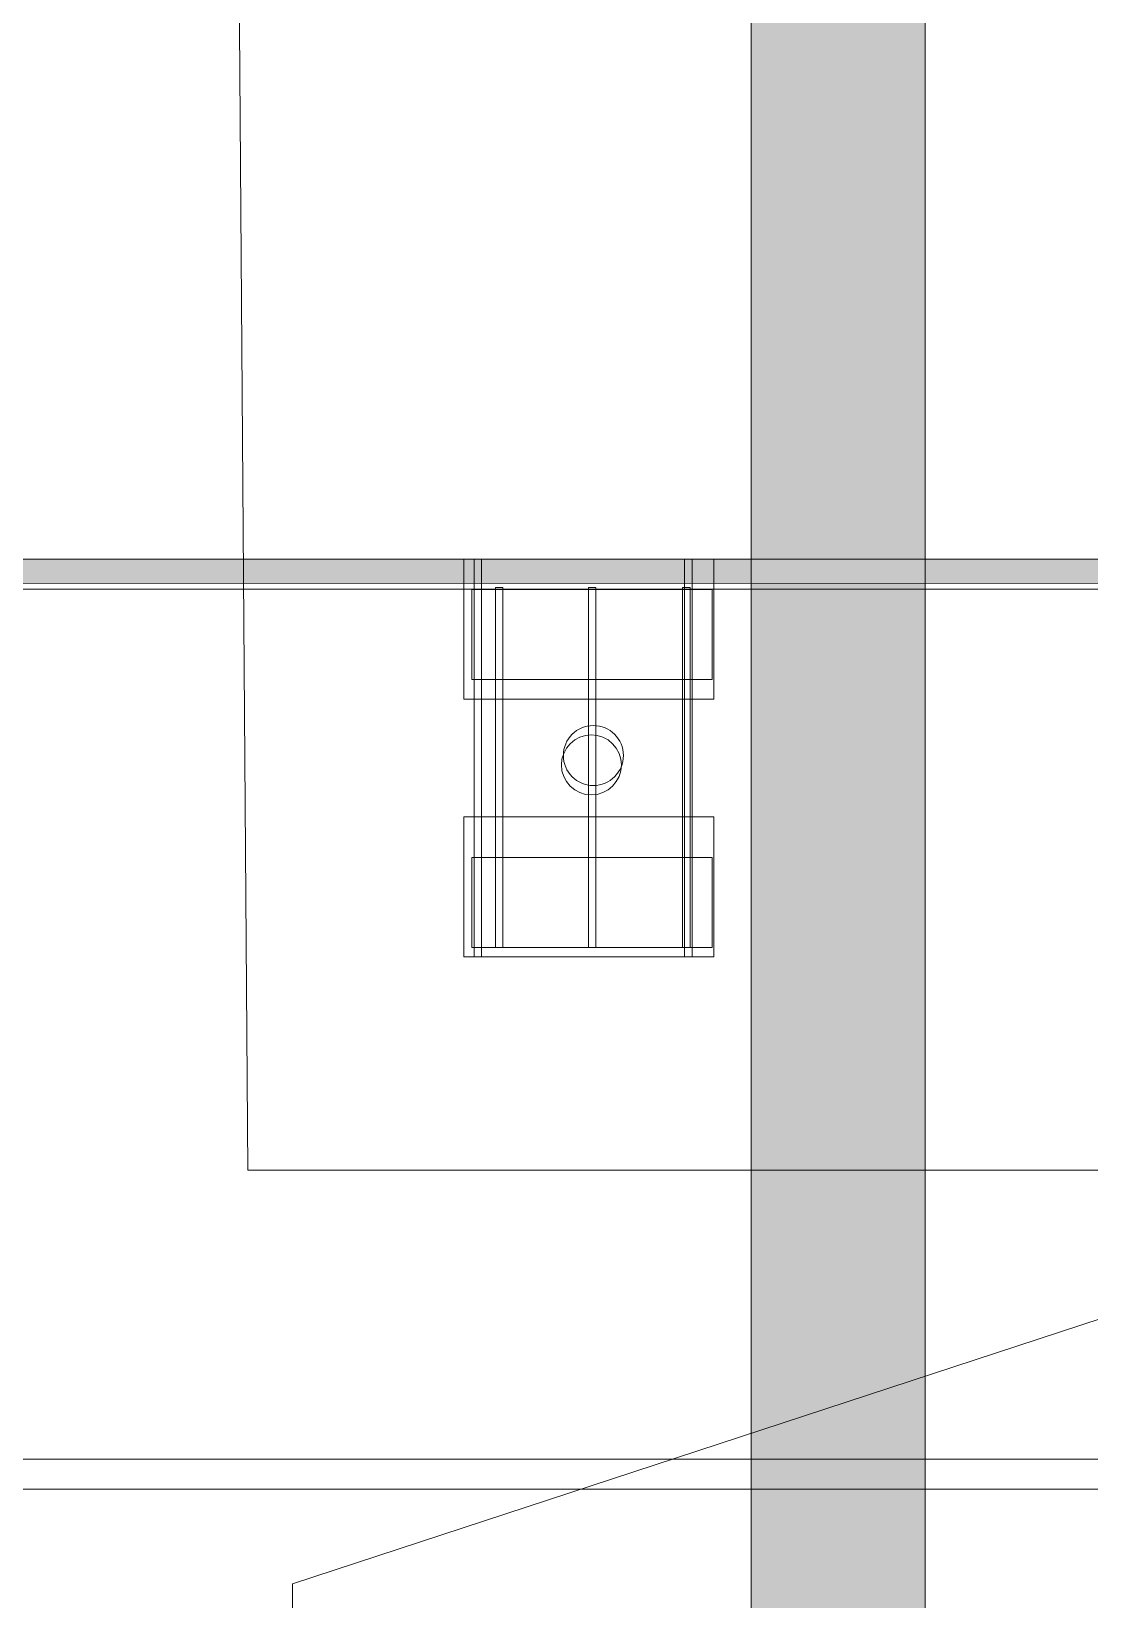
# Model space of a CAD drawing. Header units: inches. Extents: x -10671 to 1761, y -674 to 7170.
# Drawn here: x -653.6 to -442, y 892.1 to 1205.8 of the extents above; entities that cross this region are included whole.
import ezdxf

# ---------------------------------------------------------------- set-up
doc = ezdxf.new("R2010")
doc.units = ezdxf.units.IN
doc.header["$LTSCALE"] = 19.2
doc.header["$MEASUREMENT"] = 0
for name, color, linetype, lineweight, true_color in [('PDF', 6, 'Continuous', 5, 0xff00ff), ('Venue-Ceiling-HVAC', 7, 'Continuous', 5, 0xbbbbbb), ('Venue-Ceiling-Obstructions', 7, 'Continuous', 5, 0xdd0000), ('Venue-Rigging Steel-High', 7, 'Continuous', 5, 0x800000)]:
    doc.layers.add(name, color=color, linetype=linetype, lineweight=lineweight, true_color=true_color)
doc.layers.add('Venue-Ceiling-Lights', color=7, linetype='Continuous', lineweight=5)
doc.layers.add('Venue-Ceiling-Lights Circuits', color=7, linetype='Continuous', lineweight=5)

# ---------------------------------------------------------------- blocks, each defined once
blk = doc.blocks.new('Group-2455-1')
at = {"layer": 'PDF'}
for points, invisible_edges in [([(-547.67, 1059.07, 398), (-546.66, 1062.4, 398), (-545, 1064.06, 398), (-547.67, 1059.07, 398)], 15), ([(-542.84, 1053.18, 398), (-547.67, 1059.07, 398), (-545, 1064.06, 398), (-542.84, 1053.18, 398)], 15), ([(-545, 1064.06, 388), (-546.66, 1062.4, 388), (-547.67, 1059.07, 388), (-545, 1064.06, 388)], 15), ([(-545, 1064.06, 388), (-547.67, 1059.07, 388), (-542.84, 1053.18, 388), (-545, 1064.06, 388)], 15), ([(-546.66, 1062.4, 398), (-545.91, 1063.31, 398), (-545, 1064.06, 398), (-546.66, 1062.4, 398)], 12), ([(-545, 1064.06, 388), (-545.91, 1063.31, 388), (-546.66, 1062.4, 388), (-545, 1064.06, 388)], 12), ([(-545, 1064.06, 398), (-543.96, 1064.61, 398), (-542.84, 1064.95, 398), (-545, 1064.06, 398)], 12), ([(-545, 1064.06, 398), (-542.84, 1064.95, 398), (-540.5, 1064.95, 398), (-545, 1064.06, 398)], 15), ([(-545, 1064.06, 398), (-540.5, 1064.95, 398), (-537.43, 1063.31, 398), (-545, 1064.06, 398)], 15), ([(-542.84, 1064.95, 388), (-543.96, 1064.61, 388), (-545, 1064.06, 388), (-542.84, 1064.95, 388)], 12), ([(-540.5, 1064.95, 388), (-542.84, 1064.95, 388), (-545, 1064.06, 388), (-540.5, 1064.95, 388)], 15), ([(-537.43, 1063.31, 388), (-540.5, 1064.95, 388), (-545, 1064.06, 388), (-537.43, 1063.31, 388)], 15), ([(-545, 1064.06, 398), (-537.43, 1063.31, 398), (-535.78, 1057.9, 398), (-545, 1064.06, 398)], 15), ([(-545, 1064.06, 398), (-535.78, 1057.9, 398), (-542.84, 1053.18, 398), (-545, 1064.06, 398)], 15), ([(-545, 1064.06, 388), (-542.84, 1053.18, 388), (-535.78, 1057.9, 388), (-545, 1064.06, 388)], 15), ([(-535.78, 1057.9, 388), (-537.43, 1063.31, 388), (-545, 1064.06, 388), (-535.78, 1057.9, 388)], 15), ([(-542.84, 1064.95, 398), (-541.67, 1065.07, 398), (-540.5, 1064.95, 398), (-542.84, 1064.95, 398)], 12), ([(-540.5, 1064.95, 388), (-541.67, 1065.07, 388), (-542.84, 1064.95, 388), (-540.5, 1064.95, 388)], 12), ([(-540.5, 1064.95, 398), (-539.37, 1064.61, 398), (-537.43, 1063.31, 398), (-540.5, 1064.95, 398)], 14), ([(-537.43, 1063.31, 388), (-539.37, 1064.61, 388), (-540.5, 1064.95, 388), (-537.43, 1063.31, 388)], 13), ([(-539.37, 1064.61, 398), (-538.34, 1064.06, 398), (-537.43, 1063.31, 398), (-539.37, 1064.61, 398)], 12), ([(-537.43, 1063.31, 388), (-538.34, 1064.06, 388), (-539.37, 1064.61, 388), (-537.43, 1063.31, 388)], 12), ([(-547.67, 1059.07, 398), (-547.55, 1060.24, 398), (-546.66, 1062.4, 398), (-547.67, 1059.07, 398)], 14), ([(-546.66, 1062.4, 388), (-547.55, 1060.24, 388), (-547.67, 1059.07, 388), (-546.66, 1062.4, 388)], 13), ([(-547.55, 1060.24, 398), (-547.21, 1061.36, 398), (-546.66, 1062.4, 398), (-547.55, 1060.24, 398)], 12), ([(-546.66, 1062.4, 388), (-547.21, 1061.36, 388), (-547.55, 1060.24, 388), (-546.66, 1062.4, 388)], 12), ([(-537.43, 1063.31, 398), (-536.68, 1062.4, 398), (-535.78, 1060.24, 398), (-537.43, 1063.31, 398)], 14), ([(-537.43, 1063.31, 398), (-535.78, 1060.24, 398), (-535.78, 1057.9, 398), (-537.43, 1063.31, 398)], 15), ([(-535.78, 1060.24, 388), (-536.68, 1062.4, 388), (-537.43, 1063.31, 388), (-535.78, 1060.24, 388)], 13), ([(-535.78, 1057.9, 388), (-535.78, 1060.24, 388), (-537.43, 1063.31, 388), (-535.78, 1057.9, 388)], 15), ([(-536.68, 1062.4, 398), (-536.13, 1061.36, 398), (-535.78, 1060.24, 398), (-536.68, 1062.4, 398)], 12), ([(-535.78, 1060.24, 388), (-536.13, 1061.36, 388), (-536.68, 1062.4, 388), (-535.78, 1060.24, 388)], 12), ([(-547.21, 1056.77, 398), (-547.55, 1057.9, 398), (-547.67, 1059.07, 398), (-547.21, 1056.77, 398)], 12), ([(-546.66, 1055.73, 398), (-547.21, 1056.77, 398), (-547.67, 1059.07, 398), (-546.66, 1055.73, 398)], 14), ([(-542.84, 1053.18, 398), (-546.66, 1055.73, 398), (-547.67, 1059.07, 398), (-542.84, 1053.18, 398)], 15), ([(-547.67, 1059.07, 388), (-547.55, 1057.9, 388), (-547.21, 1056.77, 388), (-547.67, 1059.07, 388)], 12), ([(-547.67, 1059.07, 388), (-547.21, 1056.77, 388), (-546.66, 1055.73, 388), (-547.67, 1059.07, 388)], 13), ([(-547.67, 1059.07, 388), (-546.66, 1055.73, 388), (-542.84, 1053.18, 388), (-547.67, 1059.07, 388)], 15), ([(-535.78, 1057.9, 398), (-537.43, 1054.82, 398), (-542.84, 1053.18, 398), (-535.78, 1057.9, 398)], 15), ([(-542.84, 1053.18, 388), (-537.43, 1054.82, 388), (-535.78, 1057.9, 388), (-542.84, 1053.18, 388)], 15), ([(-535.78, 1057.9, 398), (-536.68, 1055.73, 398), (-537.43, 1054.82, 398), (-535.78, 1057.9, 398)], 13), ([(-537.43, 1054.82, 388), (-536.68, 1055.73, 388), (-535.78, 1057.9, 388), (-537.43, 1054.82, 388)], 14), ([(-535.78, 1057.9, 398), (-536.13, 1056.77, 398), (-536.68, 1055.73, 398), (-535.78, 1057.9, 398)], 12), ([(-536.68, 1055.73, 388), (-536.13, 1056.77, 388), (-535.78, 1057.9, 388), (-536.68, 1055.73, 388)], 12), ([(-535.78, 1060.24, 398), (-535.67, 1059.07, 398), (-535.78, 1057.9, 398), (-535.78, 1060.24, 398)], 12), ([(-535.78, 1057.9, 388), (-535.67, 1059.07, 388), (-535.78, 1060.24, 388), (-535.78, 1057.9, 388)], 12), ([(-545, 1054.08, 398), (-545.91, 1054.82, 398), (-546.66, 1055.73, 398), (-545, 1054.08, 398)], 12), ([(-542.84, 1053.18, 398), (-545, 1054.08, 398), (-546.66, 1055.73, 398), (-542.84, 1053.18, 398)], 15), ([(-546.66, 1055.73, 388), (-545.91, 1054.82, 388), (-545, 1054.08, 388), (-546.66, 1055.73, 388)], 12), ([(-546.66, 1055.73, 388), (-545, 1054.08, 388), (-542.84, 1053.18, 388), (-546.66, 1055.73, 388)], 15), ([(-537.43, 1054.82, 398), (-540.5, 1053.18, 398), (-542.84, 1053.18, 398), (-537.43, 1054.82, 398)], 15), ([(-542.84, 1053.18, 388), (-540.5, 1053.18, 388), (-537.43, 1054.82, 388), (-542.84, 1053.18, 388)], 15), ([(-537.43, 1054.82, 398), (-539.37, 1053.52, 398), (-540.5, 1053.18, 398), (-537.43, 1054.82, 398)], 13), ([(-540.5, 1053.18, 388), (-539.37, 1053.52, 388), (-537.43, 1054.82, 388), (-540.5, 1053.18, 388)], 14), ([(-537.43, 1054.82, 398), (-538.34, 1054.08, 398), (-539.37, 1053.52, 398), (-537.43, 1054.82, 398)], 12), ([(-539.37, 1053.52, 388), (-538.34, 1054.08, 388), (-537.43, 1054.82, 388), (-539.37, 1053.52, 388)], 12), ([(-542.84, 1053.18, 398), (-543.96, 1053.52, 398), (-545, 1054.08, 398), (-542.84, 1053.18, 398)], 12), ([(-545, 1054.08, 388), (-543.96, 1053.52, 388), (-542.84, 1053.18, 388), (-545, 1054.08, 388)], 12), ([(-540.5, 1053.18, 398), (-541.67, 1053.07, 398), (-542.84, 1053.18, 398), (-540.5, 1053.18, 398)], 12), ([(-542.84, 1053.18, 388), (-541.67, 1053.07, 388), (-540.5, 1053.18, 388), (-542.84, 1053.18, 388)], 12)]:
    blk.add_3dface(points, dxfattribs=dict(at, invisible_edges=invisible_edges))
for points in [[(-545.91, 1063.31, 388), (-545.91, 1063.31, 398), (-545, 1064.06, 398), (-545, 1064.06, 388)], [(-545, 1064.06, 388), (-545, 1064.06, 398), (-543.96, 1064.61, 398), (-543.96, 1064.61, 388)], [(-543.96, 1064.61, 388), (-543.96, 1064.61, 398), (-542.84, 1064.95, 398), (-542.84, 1064.95, 388)], [(-542.84, 1064.95, 388), (-542.84, 1064.95, 398), (-541.67, 1065.07, 398), (-541.67, 1065.07, 388)], [(-541.67, 1065.07, 388), (-541.67, 1065.07, 398), (-540.5, 1064.95, 398), (-540.5, 1064.95, 388)], [(-540.5, 1064.95, 388), (-540.5, 1064.95, 398), (-539.37, 1064.61, 398), (-539.37, 1064.61, 388)], [(-539.37, 1064.61, 388), (-539.37, 1064.61, 398), (-538.34, 1064.06, 398), (-538.34, 1064.06, 388)], [(-538.34, 1064.06, 388), (-538.34, 1064.06, 398), (-537.43, 1063.31, 398), (-537.43, 1063.31, 388)], [(-547.55, 1060.24, 388), (-547.55, 1060.24, 398), (-547.21, 1061.36, 398), (-547.21, 1061.36, 388)], [(-547.21, 1061.36, 388), (-547.21, 1061.36, 398), (-546.66, 1062.4, 398), (-546.66, 1062.4, 388)], [(-546.66, 1062.4, 388), (-546.66, 1062.4, 398), (-545.91, 1063.31, 398), (-545.91, 1063.31, 388)], [(-537.43, 1063.31, 388), (-537.43, 1063.31, 398), (-536.68, 1062.4, 398), (-536.68, 1062.4, 388)], [(-536.68, 1062.4, 388), (-536.68, 1062.4, 398), (-536.13, 1061.36, 398), (-536.13, 1061.36, 388)], [(-536.13, 1061.36, 388), (-536.13, 1061.36, 398), (-535.78, 1060.24, 398), (-535.78, 1060.24, 388)], [(-547.67, 1059.07, 388), (-547.67, 1059.07, 398), (-547.55, 1060.24, 398), (-547.55, 1060.24, 388)], [(-547.55, 1057.9, 388), (-547.55, 1057.9, 398), (-547.67, 1059.07, 398), (-547.67, 1059.07, 388)], [(-547.21, 1056.77, 388), (-547.21, 1056.77, 398), (-547.55, 1057.9, 398), (-547.55, 1057.9, 388)], [(-535.78, 1057.9, 388), (-535.78, 1057.9, 398), (-536.13, 1056.77, 398), (-536.13, 1056.77, 388)], [(-535.78, 1060.24, 388), (-535.78, 1060.24, 398), (-535.67, 1059.07, 398), (-535.67, 1059.07, 388)], [(-535.67, 1059.07, 388), (-535.67, 1059.07, 398), (-535.78, 1057.9, 398), (-535.78, 1057.9, 388)], [(-546.66, 1055.73, 388), (-546.66, 1055.73, 398), (-547.21, 1056.77, 398), (-547.21, 1056.77, 388)], [(-545.91, 1054.82, 388), (-545.91, 1054.82, 398), (-546.66, 1055.73, 398), (-546.66, 1055.73, 388)], [(-545, 1054.08, 388), (-545, 1054.08, 398), (-545.91, 1054.82, 398), (-545.91, 1054.82, 388)], [(-537.43, 1054.82, 388), (-537.43, 1054.82, 398), (-538.34, 1054.08, 398), (-538.34, 1054.08, 388)], [(-536.68, 1055.73, 388), (-536.68, 1055.73, 398), (-537.43, 1054.82, 398), (-537.43, 1054.82, 388)], [(-536.13, 1056.77, 388), (-536.13, 1056.77, 398), (-536.68, 1055.73, 398), (-536.68, 1055.73, 388)], [(-543.96, 1053.52, 388), (-543.96, 1053.52, 398), (-545, 1054.08, 398), (-545, 1054.08, 388)], [(-542.84, 1053.18, 388), (-542.84, 1053.18, 398), (-543.96, 1053.52, 398), (-543.96, 1053.52, 388)], [(-541.67, 1053.07, 388), (-541.67, 1053.07, 398), (-542.84, 1053.18, 398), (-542.84, 1053.18, 388)], [(-540.5, 1053.18, 388), (-540.5, 1053.18, 398), (-541.67, 1053.07, 398), (-541.67, 1053.07, 388)], [(-539.37, 1053.52, 388), (-539.37, 1053.52, 398), (-540.5, 1053.18, 398), (-540.5, 1053.18, 388)], [(-538.34, 1054.08, 388), (-538.34, 1054.08, 398), (-539.37, 1053.52, 398), (-539.37, 1053.52, 388)]]:
    blk.add_3dface(points, dxfattribs=at)
blk = doc.blocks.new('Group-2456-1')
at = {"layer": 'PDF'}
for points in [[(-565.54, 1094.17, 393.91), (-565.54, 1094.17, 397.91), (-517.54, 1094.17, 397.91), (-517.54, 1094.17, 393.91)], [(-565.54, 1076.17, 393.91), (-565.54, 1076.17, 397.91), (-565.54, 1094.17, 397.91), (-565.54, 1094.17, 393.91)], [(-517.54, 1094.17, 397.91), (-565.54, 1094.17, 397.91), (-565.54, 1076.17, 397.91), (-517.54, 1076.17, 397.91)], [(-517.54, 1076.17, 393.91), (-565.54, 1076.17, 393.91), (-565.54, 1094.17, 393.91), (-517.54, 1094.17, 393.91)], [(-517.54, 1094.17, 393.91), (-517.54, 1094.17, 397.91), (-517.54, 1076.17, 397.91), (-517.54, 1076.17, 393.91)], [(-517.54, 1076.17, 393.91), (-517.54, 1076.17, 397.91), (-565.54, 1076.17, 397.91), (-565.54, 1076.17, 393.91)]]:
    blk.add_3dface(points, dxfattribs=at)
blk = doc.blocks.new('Group-2457-1')
at = {"layer": 'PDF'}
for points in [[(-523.44, 1094.56, 397.97), (-523.44, 1094.56, 398.97), (-521.94, 1094.56, 398.97), (-521.94, 1094.56, 397.97)], [(-523.44, 1022.56, 397.97), (-523.44, 1022.56, 398.97), (-523.44, 1094.56, 398.97), (-523.44, 1094.56, 397.97)], [(-521.94, 1094.56, 398.97), (-523.44, 1094.56, 398.97), (-523.44, 1022.56, 398.97), (-521.94, 1022.56, 398.97)], [(-521.94, 1022.56, 397.97), (-523.44, 1022.56, 397.97), (-523.44, 1094.56, 397.97), (-521.94, 1094.56, 397.97)], [(-521.94, 1094.56, 397.97), (-521.94, 1094.56, 398.97), (-521.94, 1022.56, 398.97), (-521.94, 1022.56, 397.97)], [(-521.94, 1022.56, 397.97), (-521.94, 1022.56, 398.97), (-523.44, 1022.56, 398.97), (-523.44, 1022.56, 397.97)]]:
    blk.add_3dface(points, dxfattribs=at)
blk = doc.blocks.new('Group-2458-1')
at = {"layer": 'PDF'}
for points in [[(-542.26, 1094.56, 397.97), (-542.26, 1094.56, 398.97), (-540.76, 1094.56, 398.97), (-540.76, 1094.56, 397.97)], [(-542.26, 1022.56, 397.97), (-542.26, 1022.56, 398.97), (-542.26, 1094.56, 398.97), (-542.26, 1094.56, 397.97)], [(-540.76, 1094.56, 398.97), (-542.26, 1094.56, 398.97), (-542.26, 1022.56, 398.97), (-540.76, 1022.56, 398.97)], [(-540.76, 1022.56, 397.97), (-542.26, 1022.56, 397.97), (-542.26, 1094.56, 397.97), (-540.76, 1094.56, 397.97)], [(-540.76, 1094.56, 397.97), (-540.76, 1094.56, 398.97), (-540.76, 1022.56, 398.97), (-540.76, 1022.56, 397.97)], [(-540.76, 1022.56, 397.97), (-540.76, 1022.56, 398.97), (-542.26, 1022.56, 398.97), (-542.26, 1022.56, 397.97)]]:
    blk.add_3dface(points, dxfattribs=at)
blk = doc.blocks.new('Group-2459-1')
at = {"layer": 'PDF'}
for points in [[(-560.86, 1094.56, 397.97), (-560.86, 1094.56, 398.97), (-559.36, 1094.56, 398.97), (-559.36, 1094.56, 397.97)], [(-560.86, 1022.56, 397.97), (-560.86, 1022.56, 398.97), (-560.86, 1094.56, 398.97), (-560.86, 1094.56, 397.97)], [(-559.36, 1094.56, 398.97), (-560.86, 1094.56, 398.97), (-560.86, 1022.56, 398.97), (-559.36, 1022.56, 398.97)], [(-559.36, 1022.56, 397.97), (-560.86, 1022.56, 397.97), (-560.86, 1094.56, 397.97), (-559.36, 1094.56, 397.97)], [(-559.36, 1094.56, 397.97), (-559.36, 1094.56, 398.97), (-559.36, 1022.56, 398.97), (-559.36, 1022.56, 397.97)], [(-559.36, 1022.56, 397.97), (-559.36, 1022.56, 398.97), (-560.86, 1022.56, 398.97), (-560.86, 1022.56, 397.97)]]:
    blk.add_3dface(points, dxfattribs=at)
blk = doc.blocks.new('Group-2460-1')
at = {"layer": 'PDF'}
for points in [[(-565.54, 1040.54, 393.91), (-565.54, 1040.54, 397.91), (-517.54, 1040.54, 397.91), (-517.54, 1040.54, 393.91)], [(-565.54, 1022.54, 393.91), (-565.54, 1022.54, 397.91), (-565.54, 1040.54, 397.91), (-565.54, 1040.54, 393.91)], [(-517.54, 1040.54, 397.91), (-565.54, 1040.54, 397.91), (-565.54, 1022.54, 397.91), (-517.54, 1022.54, 397.91)], [(-517.54, 1022.54, 393.91), (-565.54, 1022.54, 393.91), (-565.54, 1040.54, 393.91), (-517.54, 1040.54, 393.91)], [(-517.54, 1040.54, 393.91), (-517.54, 1040.54, 397.91), (-517.54, 1022.54, 397.91), (-517.54, 1022.54, 393.91)], [(-517.54, 1022.54, 393.91), (-517.54, 1022.54, 397.91), (-565.54, 1022.54, 397.91), (-565.54, 1022.54, 393.91)]]:
    blk.add_3dface(points, dxfattribs=at)
blk = doc.blocks.new('Group-2461-1')
at = {"layer": 'PDF'}
for name in ['Group-2456-1', 'Group-2459-1', 'Group-2458-1', 'Group-2457-1', 'Group-2455-1', 'Group-2460-1']:
    blk.add_blockref(name, (0, 0), dxfattribs=at)
blk = doc.blocks.new('Group-2816-1')
at = {"layer": 'Venue-Ceiling-Lights', "color": 7, "linetype": 'Continuous', "lineweight": 5, "flags": 128}
for points in [[(-567.19, 1100.24), (-517.19, 1100.24), (-517.19, 1072.24), (-567.19, 1072.24)], [(-565.13, 1100.24), (-563.63, 1100.24), (-563.63, 1020.65), (-565.13, 1020.65)], [(-523.04, 1100.24), (-521.54, 1100.24), (-521.54, 1020.65), (-523.04, 1020.65)], [(-567.19, 1048.65), (-517.19, 1048.65), (-517.19, 1020.65), (-567.19, 1020.65)]]:
    blk.add_lwpolyline(points, close=True, dxfattribs=at)
at = {"layer": 'Venue-Ceiling-Lights', "color": 7, "linetype": 'Continuous', "lineweight": 5}
blk.add_circle((-541.27, 1060.95), 6, dxfattribs=at)

msp = doc.modelspace()

# ---------------------------------------------------------------- hatches: boundary and pattern name
at = {"layer": 'Venue-Ceiling-HVAC', "linetype": 'Continuous', "lineweight": 0, "true_color": 0xbbbbbb}
msp.add_hatch(color=9, dxfattribs=at).paths.add_polyline_path([(-474.92, 2485.36), (-509.69, 2485.36), (-509.69, 2352.82), (-519, 2352.82), (-519, 2292.82), (-509.69, 2292.82), (-509.69, 1802.61), (-519, 1802.62), (-519, 1742.62), (-509.69, 1742.62), (-509.69, 1328.23), (-519, 1328.23), (-519, 1268.21), (-509.69, 1268.21), (-509.69, 797.41), (-519, 797.41), (-519, 737.41), (-509.68, 737.41), (-509.68, 236.18), (-519.86, 236.18), (-519.86, 176.18), (-459.86, 176.18), (-459.86, 236.18), (-474.87, 236.18), (-474.87, 737.41), (-459, 737.41), (-459, 797.41), (-474.93, 797.41), (-474.93, 1268.29), (-458.99, 1268.29), (-459, 1328.21), (-474.93, 1328.21), (-474.93, 1742.67), (-458.93, 1742.67), (-458.93, 1802.67), (-474.93, 1802.67), (-474.93, 2292.82), (-459, 2292.82), (-459, 2352.82), (-474.93, 2352.82), (-474.93, 2424.79)])
at = {"layer": 'Venue-Ceiling-Obstructions', "linetype": 'Continuous', "lineweight": 0, "true_color": 0xffff00}
msp.add_hatch(color=2, dxfattribs=at).paths.add_polyline_path([(-2535.2, 1095.19), (-34.17, 1095.4), (-34.17, 1100.14), (-2535.17, 1100.38)])

# ---------------------------------------------------------------- linework, layer by layer
at = {"layer": 'Venue-Ceiling-HVAC', "flags": 128}
msp.add_lwpolyline([(-509.69, 1742.62), (-509.69, 1328.23), (-519, 1328.23), (-519, 1268.21), (-509.69, 1268.21), (-509.69, 797.41), (-519, 797.41), (-519, 737.41), (-509.68, 737.41), (-509.68, 236.18), (-519.86, 236.18), (-519.86, 176.18), (-459.86, 176.18), (-459.86, 236.18), (-474.87, 236.18), (-474.87, 737.41), (-459, 737.41), (-459, 797.41), (-474.93, 797.41), (-474.93, 1268.29), (-458.99, 1268.29), (-459, 1328.21), (-474.93, 1328.21), (-474.93, 1742.67)], dxfattribs=at)
at = {"layer": 'Venue-Ceiling-Lights Circuits', "color": 7, "linetype": 'Continuous', "lineweight": 5, "flags": 128}
for points in [[(-42.86, 1421.75), (-380.81, 978.02), (-610.36, 978.02), (-616.74, 1855.78), (-380.81, 1852.78)], [(-42.86, 462.97), (-201.86, 147.97), (-598.43, 147.97), (-601.43, 895.25), (-38.76, 1079.99)]]:
    msp.add_lwpolyline(points, close=True, dxfattribs=at)
at = {"layer": 'Venue-Ceiling-Obstructions', "flags": 128}
msp.add_lwpolyline([(-2535.2, 1095.19), (-34.17, 1095.4), (-34.17, 1100.14), (-2535.17, 1100.38)], close=True, dxfattribs=at)
at = {"layer": 'Venue-Rigging Steel-High'}
for p, q in [((-2534.99, 1100.26), (-33.36, 1100.26)), ((-2534.99, 1094.26), (-33.36, 1094.26)), ((-2534.99, 920.19), (-15.65, 920.19)), ((-2534.99, 914.19), (-15.65, 914.19))]:
    msp.add_line(p, q, dxfattribs=at)

# ---------------------------------------------------------------- block references
at = {"layer": 'PDF'}
msp.add_blockref('Group-2461-1', (0, 0), dxfattribs=at)
at = {"layer": 'Venue-Ceiling-Lights', "color": 7}
msp.add_blockref('Group-2816-1', (0, 0), dxfattribs=at)

doc.saveas('drawing.dxf')
